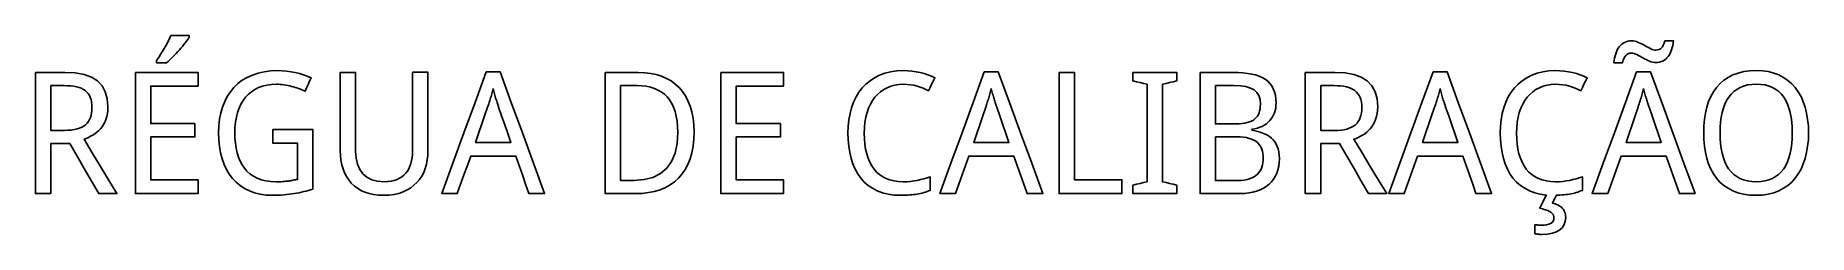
# Model space of a CAD drawing. Extents: x 0 to 177, y 0 to 20.
import ezdxf

# ---------------------------------------------------------------- set-up
doc = ezdxf.new("R2010")
doc.units = 0
doc.layers.add('Camada_1', color=7, linetype='CONTINUOUS')

msp = doc.modelspace()

# ---------------------------------------------------------------- linework, layer by layer
at = {"layer": 'Camada_1', "color": 7}
for points in [[(13.555486, 19.840139), (13.484931, 19.699028), (13.414375, 19.549097), (13.335, 19.390347), (13.246806, 19.222778), (13.158611, 19.055208), (13.070417, 18.887639), (12.973403, 18.720069), (12.876389, 18.5525), (12.779375, 18.384931), (12.682361, 18.226181), (12.585347, 18.067431), (12.488333, 17.908681), (12.391319, 17.75875), (12.303125, 17.608819), (12.206111, 17.476528), (12.117917, 17.353056), (12.117917, 17.300139), (12.117917, 17.238403), (12.117917, 17.185486), (12.117917, 17.132569), (12.364861, 17.132569), (12.620625, 17.132569), (12.867569, 17.132569), (13.114514, 17.132569), (13.264444, 17.256042), (13.414375, 17.388333), (13.573125, 17.538264), (13.740694, 17.705833), (13.908264, 17.873403), (14.075833, 18.049792), (14.234583, 18.235), (14.393333, 18.411389), (14.552083, 18.596597), (14.702014, 18.764167), (14.843125, 18.940556), (14.975417, 19.108125), (15.098889, 19.266875), (15.204722, 19.416806), (15.292917, 19.549097), (15.372292, 19.672569), (15.372292, 19.716667), (15.372292, 19.760764), (15.372292, 19.796042), (15.372292, 19.840139), (14.913681, 19.840139), (14.463889, 19.840139), (14.005278, 19.840139), (13.555486, 19.840139), (13.555486, 19.840139)], [(162.965694, 19.328611), (162.903958, 19.090486), (162.824583, 18.887639), (162.745208, 18.728889), (162.648194, 18.605417), (162.542361, 18.508403), (162.418889, 18.437847), (162.268958, 18.402569), (162.092569, 18.384931), (161.969097, 18.39375), (161.836806, 18.420208), (161.704514, 18.464306), (161.563403, 18.526042), (161.422292, 18.605417), (161.272361, 18.684792), (161.122431, 18.764167), (160.963681, 18.852361), (160.804931, 18.931736), (160.646181, 19.019931), (160.478611, 19.090486), (160.311042, 19.161042), (160.143472, 19.231597), (159.975903, 19.275694), (159.808333, 19.302153), (159.631944, 19.310972), (159.446736, 19.302153), (159.270347, 19.275694), (159.102778, 19.222778), (158.944028, 19.152222), (158.802917, 19.072847), (158.661806, 18.975833), (158.538333, 18.852361), (158.414861, 18.720069), (158.317847, 18.570139), (158.220833, 18.402569), (158.132639, 18.226181), (158.062083, 18.032153), (158.000347, 17.820486), (157.95625, 17.6), (157.912153, 17.370694), (157.885694, 17.132569), (158.106181, 17.132569), (158.317847, 17.132569), (158.529514, 17.132569), (158.75, 17.132569), (158.811736, 17.370694), (158.882292, 17.564722), (158.970486, 17.732292), (159.058681, 17.855764), (159.173333, 17.952778), (159.305625, 18.023333), (159.455556, 18.067431), (159.631944, 18.085069), (159.764236, 18.067431), (159.905347, 18.040972), (160.046458, 17.996875), (160.187569, 17.935139), (160.3375, 17.855764), (160.487431, 17.785208), (160.637361, 17.697014), (160.787292, 17.608819), (160.946042, 17.520625), (161.104792, 17.44125), (161.263542, 17.361875), (161.431111, 17.291319), (161.589861, 17.229583), (161.757431, 17.185486), (161.925, 17.159028), (162.092569, 17.150208), (162.277778, 17.159028), (162.454167, 17.185486), (162.621736, 17.238403), (162.780486, 17.300139), (162.921597, 17.388333), (163.062708, 17.494167), (163.186181, 17.608819), (163.300833, 17.741111), (163.406667, 17.891042), (163.494861, 18.058611), (163.583056, 18.235), (163.653611, 18.429028), (163.715347, 18.640694), (163.768264, 18.852361), (163.812361, 19.090486), (163.838819, 19.328611), (163.618333, 19.328611), (163.397847, 19.328611), (163.186181, 19.328611), (162.965694, 19.328611), (162.965694, 19.328611)], [(0, 16.162431), (0, 13.137361), (0, 10.121111), (0, 7.096028), (0, 4.070972), (0.388056, 4.070972), (0.767292, 4.070972), (1.155347, 4.070972), (1.534583, 4.070972), (1.534583, 5.323333), (1.534583, 6.566861), (1.534583, 7.81925), (1.534583, 9.062778), (2.010833, 9.062778), (2.487083, 9.062778), (2.963333, 9.062778), (3.430764, 9.062778), (4.162778, 7.81925), (4.885972, 6.566861), (5.609167, 5.323333), (6.332361, 4.070972), (6.790972, 4.070972), (7.240764, 4.070972), (7.690556, 4.070972), (8.149167, 4.070972), (7.320139, 5.429167), (6.499931, 6.778528), (5.679722, 8.13675), (4.859514, 9.486111), (5.08, 9.574306), (5.300486, 9.680139), (5.520972, 9.785972), (5.741458, 9.909444), (5.953125, 10.04175), (6.147153, 10.200472), (6.332361, 10.368056), (6.499931, 10.544444), (6.658681, 10.747306), (6.808611, 10.976583), (6.932083, 11.214722), (7.037917, 11.470472), (7.126111, 11.752694), (7.196667, 12.052584), (7.231944, 12.378889), (7.249583, 12.731667), (7.179028, 13.543056), (6.985, 14.239806), (6.658681, 14.830694), (6.19125, 15.306944), (5.600347, 15.686181), (4.859514, 15.950764), (3.96875, 16.109514), (2.945694, 16.162431), (2.204861, 16.162431), (1.472847, 16.162431), (0.732014, 16.162431), (0, 16.162431), (0, 16.162431)], [(9.992431, 16.162431), (9.992431, 13.137361), (9.992431, 10.121111), (9.992431, 7.096028), (9.992431, 4.070972), (11.562292, 4.070972), (13.132153, 4.070972), (14.702014, 4.070972), (16.271875, 4.070972), (16.271875, 4.406111), (16.271875, 4.750084), (16.271875, 5.085194), (16.271875, 5.429167), (15.08125, 5.429167), (13.899444, 5.429167), (12.717639, 5.429167), (11.527014, 5.429167), (11.527014, 6.505139), (11.527014, 7.581111), (11.527014, 8.657083), (11.527014, 9.72425), (12.638264, 9.72425), (13.740694, 9.72425), (14.851944, 9.72425), (15.954375, 9.72425), (15.954375, 10.059361), (15.954375, 10.394528), (15.954375, 10.729639), (15.954375, 11.064806), (14.851944, 11.064806), (13.740694, 11.064806), (12.638264, 11.064806), (11.527014, 11.064806), (11.527014, 11.999639), (11.527014, 12.934528), (11.527014, 13.869361), (11.527014, 14.804236), (12.717639, 14.804236), (13.899444, 14.804236), (15.08125, 14.804236), (16.271875, 14.804236), (16.271875, 15.148194), (16.271875, 15.483333), (16.271875, 15.827292), (16.271875, 16.162431), (14.702014, 16.162431), (13.132153, 16.162431), (11.562292, 16.162431), (9.992431, 16.162431), (9.992431, 16.162431)], [(24.227014, 16.338819), (23.539097, 16.312361), (22.886458, 16.224167), (22.277917, 16.091875), (21.704653, 15.897847), (21.175486, 15.659722), (20.690417, 15.3775), (20.249444, 15.042361), (19.852569, 14.654306), (19.499792, 14.230972), (19.191111, 13.772361), (18.926528, 13.260833), (18.697222, 12.705194), (18.529653, 12.114306), (18.406181, 11.488139), (18.335625, 10.826667), (18.309167, 10.129916), (18.335625, 9.433194), (18.397361, 8.762917), (18.512014, 8.13675), (18.670764, 7.537028), (18.864792, 6.981389), (19.102917, 6.469861), (19.385139, 6.002416), (19.711458, 5.579083), (20.073056, 5.199861), (20.47875, 4.864722), (20.919722, 4.573695), (21.395972, 4.335556), (21.916319, 4.150361), (22.471944, 4.00925), (23.062847, 3.929861), (23.697847, 3.903417), (24.006528, 3.912222), (24.297569, 3.912222), (24.579792, 3.929861), (24.853194, 3.9475), (25.117778, 3.973972), (25.382361, 4.000417), (25.629306, 4.035694), (25.885069, 4.070972), (26.123194, 4.115084), (26.361319, 4.159167), (26.599444, 4.20325), (26.82875, 4.265), (27.066875, 4.317917), (27.296181, 4.388472), (27.525486, 4.450194), (27.745972, 4.529583), (27.745972, 6.01125), (27.745972, 7.492917), (27.745972, 8.974583), (27.745972, 10.45625), (26.749375, 10.45625), (25.752778, 10.45625), (24.747361, 10.45625), (23.750764, 10.45625), (23.750764, 10.112306), (23.750764, 9.777139), (23.750764, 9.433194), (23.750764, 9.098056), (24.368125, 9.098056), (24.985486, 9.098056), (25.602847, 9.098056), (26.220208, 9.098056), (26.220208, 8.198472), (26.220208, 7.298889), (26.220208, 6.390472), (26.220208, 5.490917), (26.114375, 5.47325), (25.999722, 5.446806), (25.885069, 5.429167), (25.770417, 5.402694), (25.655764, 5.385084), (25.541111, 5.358611), (25.417639, 5.340972), (25.294167, 5.323333), (25.161875, 5.314528), (25.020764, 5.296861), (24.879653, 5.27925), (24.729722, 5.270417), (24.579792, 5.261583), (24.421042, 5.252778), (24.244653, 5.252778), (24.068264, 5.252778), (23.539097, 5.27925), (23.045208, 5.340972), (22.586597, 5.455639), (22.172083, 5.605556), (21.801667, 5.808417), (21.457708, 6.037694), (21.157847, 6.302306), (20.893264, 6.610972), (20.663958, 6.946111), (20.461111, 7.316528), (20.293542, 7.713417), (20.16125, 8.145556), (20.064236, 8.604167), (19.993681, 9.08925), (19.958403, 9.591944), (19.940764, 10.121111), (19.958403, 10.667917), (20.011319, 11.18825), (20.099514, 11.690972), (20.214167, 12.149583), (20.364097, 12.58175), (20.549306, 12.987416), (20.760972, 13.349028), (21.007917, 13.684167), (21.290139, 13.975194), (21.598819, 14.239806), (21.942778, 14.460278), (22.313194, 14.645472), (22.718889, 14.786597), (23.151042, 14.892431), (23.609653, 14.962986), (24.103542, 14.980625), (24.28875, 14.980625), (24.482778, 14.962986), (24.676806, 14.945347), (24.862014, 14.918889), (25.056042, 14.892431), (25.250069, 14.857153), (25.435278, 14.813056), (25.620486, 14.768972), (25.796875, 14.716028), (25.973264, 14.663139), (26.149653, 14.610194), (26.317222, 14.548472), (26.493611, 14.48675), (26.652361, 14.425), (26.811111, 14.354444), (26.961042, 14.283889), (27.110972, 14.619028), (27.260903, 14.954167), (27.410833, 15.289306), (27.560764, 15.624444), (27.190347, 15.792014), (26.802292, 15.933125), (26.405417, 16.056597), (25.990903, 16.153611), (25.55875, 16.232986), (25.126597, 16.294722), (24.676806, 16.321181), (24.227014, 16.338819), (24.227014, 16.338819)], [(37.720764, 16.180069), (37.720764, 14.213333), (37.720764, 12.237778), (37.720764, 10.271028), (37.720764, 8.304306), (37.703125, 7.977972), (37.667847, 7.660472), (37.614931, 7.360639), (37.544375, 7.069583), (37.447361, 6.796195), (37.332708, 6.54925), (37.200417, 6.319916), (37.041667, 6.10825), (36.856458, 5.91425), (36.653611, 5.746667), (36.424306, 5.59675), (36.168542, 5.47325), (35.895139, 5.37625), (35.586458, 5.305694), (35.260139, 5.270417), (34.907361, 5.252778), (34.228264, 5.305694), (33.637361, 5.446806), (33.143472, 5.702584), (32.737778, 6.046528), (32.429097, 6.4875), (32.199792, 7.007861), (32.0675, 7.607584), (32.023403, 8.286667), (32.023403, 10.253417), (32.023403, 12.228972), (32.023403, 14.195694), (32.023403, 16.162431), (31.635347, 16.162431), (31.256111, 16.162431), (30.868056, 16.162431), (30.48, 16.162431), (30.48, 14.213333), (30.48, 12.26425), (30.48, 10.315139), (30.48, 8.374861), (30.497639, 7.880972), (30.550556, 7.404722), (30.63875, 6.954916), (30.762222, 6.531583), (30.920972, 6.143528), (31.106181, 5.773139), (31.335486, 5.437972), (31.59125, 5.129306), (31.882292, 4.847083), (32.208611, 4.608972), (32.561389, 4.397306), (32.949444, 4.220917), (33.372778, 4.079806), (33.822569, 3.982778), (34.307639, 3.921028), (34.819167, 3.903417), (35.365972, 3.921028), (35.868681, 3.991583), (36.344931, 4.097416), (36.777083, 4.247361), (37.173958, 4.432584), (37.535556, 4.64425), (37.861875, 4.9), (38.152917, 5.173417), (38.4175, 5.490917), (38.637986, 5.826028), (38.832014, 6.187639), (38.981944, 6.584528), (39.105417, 6.999028), (39.184792, 7.431195), (39.237708, 7.872139), (39.255347, 8.339583), (39.255347, 10.2975), (39.255347, 12.255417), (39.255347, 14.222139), (39.255347, 16.180069), (38.867292, 16.180069), (38.488056, 16.180069), (38.1, 16.180069), (37.720764, 16.180069), (37.720764, 16.180069)], [(45.076181, 16.215347), (43.964931, 13.172639), (42.853681, 10.13875), (41.742431, 7.104861), (40.64, 4.070972), (41.028056, 4.070972), (41.416111, 4.070972), (41.804167, 4.070972), (42.192222, 4.070972), (42.527361, 5.005833), (42.8625, 5.940694), (43.197639, 6.875556), (43.532778, 7.81925), (44.661667, 7.81925), (45.781736, 7.81925), (46.910625, 7.81925), (48.039514, 7.81925), (48.365833, 6.875556), (48.700972, 5.940694), (49.027292, 5.005833), (49.362431, 4.070972), (49.759306, 4.070972), (50.147361, 4.070972), (50.544236, 4.070972), (50.932292, 4.070972), (49.821042, 7.104861), (48.709792, 10.13875), (47.598542, 13.172639), (46.487292, 16.215347), (46.134514, 16.215347), (45.781736, 16.215347), (45.428958, 16.215347), (45.076181, 16.215347), (45.076181, 16.215347)], [(56.973611, 16.162431), (56.973611, 13.137361), (56.973611, 10.112306), (56.973611, 7.096028), (56.973611, 4.070972), (57.732083, 4.070972), (58.481736, 4.070972), (59.240208, 4.070972), (59.998681, 4.070972), (60.677778, 4.097416), (61.312778, 4.167972), (61.9125, 4.291472), (62.476944, 4.459028), (63.006111, 4.679528), (63.491181, 4.944083), (63.932153, 5.252778), (64.329028, 5.614361), (64.690625, 6.028889), (64.999306, 6.4875), (65.263889, 6.990194), (65.484375, 7.545833), (65.660764, 8.145556), (65.784236, 8.798194), (65.854792, 9.486111), (65.88125, 10.23575), (65.854792, 10.941305), (65.784236, 11.602778), (65.660764, 12.220139), (65.484375, 12.793417), (65.263889, 13.331389), (65.008125, 13.816472), (64.717083, 14.257416), (64.373125, 14.645472), (63.993889, 14.998264), (63.579375, 15.306944), (63.120764, 15.571528), (62.626875, 15.783194), (62.097708, 15.950764), (61.542083, 16.065417), (60.96, 16.135972), (60.333819, 16.162431), (59.495972, 16.162431), (58.658125, 16.162431), (57.811458, 16.162431), (56.973611, 16.162431), (56.973611, 16.162431)], [(68.553542, 16.162431), (68.553542, 13.137361), (68.553542, 10.112306), (68.553542, 7.096028), (68.553542, 4.070972), (70.123403, 4.070972), (71.693264, 4.070972), (73.263125, 4.070972), (74.832986, 4.070972), (74.832986, 4.406111), (74.832986, 4.750084), (74.832986, 5.085194), (74.832986, 5.429167), (73.642361, 5.429167), (72.460556, 5.429167), (71.27875, 5.429167), (70.088125, 5.429167), (70.088125, 6.505139), (70.088125, 7.572306), (70.088125, 8.64825), (70.088125, 9.72425), (71.199375, 9.72425), (72.301806, 9.72425), (73.404236, 9.72425), (74.515486, 9.72425), (74.515486, 10.059361), (74.515486, 10.394528), (74.515486, 10.729639), (74.515486, 11.064806), (73.404236, 11.064806), (72.301806, 11.064806), (71.199375, 11.064806), (70.088125, 11.064806), (70.088125, 11.999639), (70.088125, 12.934528), (70.088125, 13.869361), (70.088125, 14.804236), (71.27875, 14.804236), (72.460556, 14.804236), (73.642361, 14.804236), (74.832986, 14.804236), (74.832986, 15.148194), (74.832986, 15.483333), (74.832986, 15.818472), (74.832986, 16.162431), (73.263125, 16.162431), (71.693264, 16.162431), (70.123403, 16.162431), (68.553542, 16.162431), (68.553542, 16.162431)], [(86.800972, 16.338819), (86.148333, 16.303542), (85.530972, 16.224167), (84.957708, 16.083056), (84.419722, 15.880208), (83.925833, 15.633264), (83.476042, 15.333403), (83.061528, 14.989444), (82.691111, 14.610194), (82.355972, 14.178056), (82.07375, 13.710639), (81.826806, 13.199083), (81.623958, 12.643472), (81.474028, 12.061389), (81.359375, 11.444028), (81.297639, 10.800194), (81.271181, 10.129916), (81.288819, 9.450833), (81.350556, 8.798194), (81.447569, 8.172028), (81.588681, 7.581111), (81.765069, 7.034306), (81.985556, 6.513972), (82.241319, 6.046528), (82.55, 5.614361), (82.893958, 5.226305), (83.282014, 4.891195), (83.714167, 4.600139), (84.190417, 4.353194), (84.710764, 4.159167), (85.275208, 4.018056), (85.88375, 3.929861), (86.545208, 3.903417), (86.783333, 3.903417), (87.003819, 3.912222), (87.224306, 3.921028), (87.427153, 3.938695), (87.621181, 3.956305), (87.815208, 3.973972), (88.000417, 3.991583), (88.176806, 4.018056), (88.353194, 4.053333), (88.529583, 4.088611), (88.697153, 4.123889), (88.855903, 4.167972), (89.014653, 4.220917), (89.182222, 4.273805), (89.340972, 4.335556), (89.499722, 4.388472), (89.499722, 4.723611), (89.499722, 5.05875), (89.499722, 5.393889), (89.499722, 5.729028), (89.182222, 5.640833), (88.855903, 5.552639), (88.529583, 5.47325), (88.194444, 5.393889), (87.859306, 5.332139), (87.515347, 5.288056), (87.162569, 5.261583), (86.800972, 5.252778), (86.324722, 5.270417), (85.88375, 5.332139), (85.469236, 5.437972), (85.09, 5.579083), (84.746042, 5.755472), (84.428542, 5.975972), (84.1375, 6.222917), (83.881736, 6.513972), (83.652431, 6.849083), (83.449583, 7.210694), (83.282014, 7.607584), (83.140903, 8.039722), (83.035069, 8.507139), (82.964514, 9.009861), (82.920417, 9.547861), (82.902778, 10.112306), (82.920417, 10.667917), (82.973333, 11.18825), (83.052708, 11.682139), (83.176181, 12.149583), (83.326111, 12.58175), (83.511319, 12.987416), (83.722986, 13.349028), (83.961111, 13.684167), (84.225694, 13.975194), (84.525556, 14.230972), (84.843056, 14.460278), (85.195833, 14.636667), (85.56625, 14.786597), (85.954306, 14.892431), (86.368819, 14.954167), (86.800972, 14.980625), (87.180208, 14.962986), (87.532986, 14.927708), (87.868125, 14.874792), (88.185625, 14.786597), (88.485486, 14.689583), (88.776528, 14.58375), (89.049931, 14.460278), (89.323333, 14.336806), (89.482083, 14.654306), (89.640833, 14.980625), (89.808403, 15.298125), (89.967153, 15.624444), (89.632014, 15.783194), (89.270417, 15.933125), (88.9, 16.047778), (88.503125, 16.153611), (88.088611, 16.232986), (87.674097, 16.285903), (87.241944, 16.321181), (86.800972, 16.338819), (86.800972, 16.338819)], [(94.906042, 16.215347), (93.794792, 13.172639), (92.683542, 10.13875), (91.572292, 7.104861), (90.461042, 4.070972), (90.849097, 4.070972), (91.237153, 4.070972), (91.625208, 4.070972), (92.013264, 4.070972), (92.348403, 5.005833), (92.683542, 5.940694), (93.018681, 6.875556), (93.353819, 7.81925), (94.482708, 7.81925), (95.611597, 7.81925), (96.740486, 7.81925), (97.860556, 7.81925), (98.195694, 6.875556), (98.522014, 5.940694), (98.857153, 5.005833), (99.183472, 4.070972), (99.580347, 4.070972), (99.977222, 4.070972), (100.365278, 4.070972), (100.762153, 4.070972), (99.650903, 7.104861), (98.530833, 10.13875), (97.419583, 13.172639), (96.308333, 16.215347), (95.955556, 16.215347), (95.602778, 16.215347), (95.258819, 16.215347), (94.906042, 16.215347), (94.906042, 16.215347)], [(102.39375, 16.162431), (102.39375, 13.137361), (102.39375, 10.112306), (102.39375, 7.096028), (102.39375, 4.070972), (103.963611, 4.070972), (105.533472, 4.070972), (107.103333, 4.070972), (108.673194, 4.070972), (108.673194, 4.414916), (108.673194, 4.758889), (108.673194, 5.102861), (108.673194, 5.446806), (107.491389, 5.446806), (106.300764, 5.446806), (105.118958, 5.446806), (103.937153, 5.446806), (103.937153, 8.119083), (103.937153, 10.800194), (103.937153, 13.481305), (103.937153, 16.162431), (103.549097, 16.162431), (103.169861, 16.162431), (102.781806, 16.162431), (102.39375, 16.162431), (102.39375, 16.162431)], [(109.766806, 16.162431), (109.766806, 15.950764), (109.766806, 15.739097), (109.766806, 15.527431), (109.766806, 15.315764), (110.119583, 15.236389), (110.481181, 15.148194), (110.833958, 15.06), (111.186736, 14.980625), (111.186736, 12.546472), (111.186736, 10.112306), (111.186736, 7.686944), (111.186736, 5.252778), (110.833958, 5.164583), (110.481181, 5.085194), (110.119583, 4.997028), (109.766806, 4.908805), (109.766806, 4.705972), (109.766806, 4.494306), (109.766806, 4.282639), (109.766806, 4.070972), (110.860417, 4.070972), (111.954028, 4.070972), (113.056458, 4.070972), (114.150069, 4.070972), (114.150069, 4.282639), (114.150069, 4.494306), (114.150069, 4.705972), (114.150069, 4.908805), (113.797292, 4.997028), (113.435694, 5.085194), (113.082917, 5.164583), (112.730139, 5.252778), (112.730139, 7.686944), (112.730139, 10.112306), (112.730139, 12.546472), (112.730139, 14.980625), (113.082917, 15.06), (113.435694, 15.148194), (113.797292, 15.236389), (114.150069, 15.315764), (114.150069, 15.527431), (114.150069, 15.739097), (114.150069, 15.950764), (114.150069, 16.162431), (113.056458, 16.162431), (111.954028, 16.162431), (110.860417, 16.162431), (109.766806, 16.162431), (109.766806, 16.162431)], [(116.487222, 16.162431), (116.487222, 13.137361), (116.487222, 10.112306), (116.487222, 7.096028), (116.487222, 4.070972), (117.492639, 4.070972), (118.498056, 4.070972), (119.503472, 4.070972), (120.500069, 4.070972), (120.949861, 4.088611), (121.373194, 4.132694), (121.770069, 4.20325), (122.149306, 4.309083), (122.502083, 4.441389), (122.819583, 4.600139), (123.110625, 4.785361), (123.384028, 4.997028), (123.622153, 5.235139), (123.833819, 5.499722), (124.010208, 5.781944), (124.160139, 6.099444), (124.274792, 6.434583), (124.362986, 6.796195), (124.415903, 7.175417), (124.433542, 7.572306), (124.415903, 7.91625), (124.380625, 8.23375), (124.310069, 8.524806), (124.213056, 8.780556), (124.098403, 9.018695), (123.966111, 9.239167), (123.807361, 9.433194), (123.630972, 9.60075), (123.436944, 9.759528), (123.225278, 9.900639), (122.995972, 10.015278), (122.749028, 10.112306), (122.502083, 10.200472), (122.2375, 10.279861), (121.964097, 10.350417), (121.681875, 10.403333), (121.681875, 10.429806), (121.681875, 10.447416), (121.681875, 10.465084), (121.681875, 10.491528), (121.964097, 10.535639), (122.228681, 10.597361), (122.475625, 10.685556), (122.704931, 10.782584), (122.916597, 10.906028), (123.119444, 11.047139), (123.304653, 11.197083), (123.463403, 11.355833), (123.604514, 11.532222), (123.736806, 11.717416), (123.842639, 11.929083), (123.930833, 12.14075), (124.001389, 12.370084), (124.054306, 12.608194), (124.080764, 12.846305), (124.089583, 13.102083), (124.071944, 13.507778), (124.027847, 13.887028), (123.939653, 14.222139), (123.816181, 14.530833), (123.66625, 14.813056), (123.481042, 15.06), (123.260556, 15.280486), (123.004792, 15.474514), (122.71375, 15.642083), (122.39625, 15.783194), (122.043472, 15.906667), (121.655417, 15.994861), (121.232083, 16.065417), (120.782292, 16.118333), (120.306042, 16.153611), (119.794514, 16.162431), (118.965486, 16.162431), (118.145278, 16.162431), (117.31625, 16.162431), (116.487222, 16.162431), (116.487222, 16.162431)], [(127.008819, 16.162431), (127.008819, 13.137361), (127.008819, 10.112306), (127.008819, 7.096028), (127.008819, 4.070972), (127.396875, 4.070972), (127.784931, 4.070972), (128.164167, 4.070972), (128.552222, 4.070972), (128.552222, 5.314528), (128.552222, 6.566861), (128.552222, 7.81925), (128.552222, 9.062778), (129.019653, 9.062778), (129.495903, 9.062778), (129.972153, 9.062778), (130.448403, 9.062778), (131.171597, 7.81925), (131.894792, 6.566861), (132.617986, 5.314528), (133.35, 4.070972), (133.799792, 4.070972), (134.249583, 4.070972), (134.708194, 4.070972), (135.157986, 4.070972), (134.337778, 5.420361), (133.517569, 6.778528), (132.688542, 8.127917), (131.868333, 9.486111), (132.088819, 9.574306), (132.318125, 9.671305), (132.538611, 9.785972), (132.750278, 9.909444), (132.961944, 10.04175), (133.155972, 10.191667), (133.341181, 10.35925), (133.517569, 10.544444), (133.676319, 10.747306), (133.817431, 10.967778), (133.940903, 11.214722), (134.046736, 11.470472), (134.14375, 11.752694), (134.205486, 12.052584), (134.240764, 12.378889), (134.258403, 12.731667), (134.187847, 13.53425), (133.993819, 14.239806), (133.6675, 14.830694), (133.208889, 15.306944), (132.609167, 15.686181), (131.868333, 15.950764), (130.986389, 16.109514), (129.954514, 16.162431), (129.2225, 16.162431), (128.481667, 16.162431), (127.749653, 16.162431), (127.008819, 16.162431), (127.008819, 16.162431)], [(139.797014, 16.215347), (138.685764, 13.172639), (137.574514, 10.13875), (136.472083, 7.104861), (135.360833, 4.070972), (135.748889, 4.070972), (136.136944, 4.070972), (136.525, 4.070972), (136.913056, 4.070972), (137.248194, 5.005833), (137.583333, 5.940694), (137.918472, 6.875556), (138.253611, 7.81925), (139.3825, 7.81925), (140.502569, 7.81925), (141.631458, 7.81925), (142.760347, 7.81925), (143.095486, 6.875556), (143.421806, 5.940694), (143.756944, 5.005833), (144.083264, 4.070972), (144.480139, 4.070972), (144.868194, 4.070972), (145.265069, 4.070972), (145.653125, 4.070972), (144.541875, 7.104861), (143.430625, 10.13875), (142.319375, 13.172639), (141.208125, 16.215347), (140.855347, 16.215347), (140.502569, 16.215347), (140.149792, 16.215347), (139.797014, 16.215347), (139.797014, 16.215347)], [(152.038403, 16.338819), (151.385764, 16.303542), (150.777222, 16.224167), (150.203958, 16.083056), (149.665972, 15.880208), (149.172083, 15.633264), (148.713472, 15.333403), (148.298958, 14.989444), (147.928542, 14.610194), (147.602222, 14.178056), (147.32, 13.710639), (147.073056, 13.199083), (146.870208, 12.643472), (146.711458, 12.061389), (146.605625, 11.444028), (146.535069, 10.800194), (146.517431, 10.129916), (146.535069, 9.450833), (146.596806, 8.798194), (146.693819, 8.172028), (146.826111, 7.581111), (147.011319, 7.034306), (147.222986, 6.513972), (147.487569, 6.046528), (147.787431, 5.614361), (148.140208, 5.226305), (148.528264, 4.891195), (148.960417, 4.600139), (149.436667, 4.353194), (149.957014, 4.159167), (150.521458, 4.018056), (151.13, 3.929861), (151.015347, 3.709361), (150.830139, 3.338972), (150.644931, 2.977361), (150.459722, 2.61575), (150.609653, 2.580472), (150.750764, 2.545194), (150.891875, 2.501111), (151.024167, 2.465833), (151.147639, 2.42175), (151.271111, 2.377639), (151.376944, 2.324722), (151.482778, 2.280639), (151.570972, 2.218889), (151.650347, 2.157139), (151.720903, 2.095417), (151.773819, 2.024861), (151.826736, 1.954306), (151.853194, 1.866111), (151.879653, 1.777917), (151.879653, 1.680917), (151.862014, 1.495694), (151.800278, 1.336944), (151.694444, 1.204639), (151.553333, 1.098805), (151.368125, 1.019444), (151.156458, 0.966528), (150.909514, 0.93125), (150.636111, 0.922416), (150.565556, 0.922416), (150.486181, 0.922416), (150.397986, 0.93125), (150.292153, 0.93125), (150.203958, 0.940084), (150.115764, 0.948889), (150.036389, 0.957694), (149.974653, 0.966528), (149.974653, 0.746028), (149.974653, 0.51675), (149.974653, 0.29625), (149.974653, 0.07575), (150.036389, 0.058139), (150.115764, 0.049306), (150.195139, 0.040472), (150.283333, 0.022861), (150.371528, 0.014028), (150.468542, 0.005194), (150.556736, 0.005194), (150.65375, -0.003611), (151.227014, 0.022861), (151.729722, 0.111028), (152.144236, 0.252139), (152.470556, 0.446195), (152.726319, 0.693139), (152.911528, 0.984167), (153.017361, 1.310472), (153.061458, 1.689722), (153.061458, 1.698528), (153.052639, 1.857306), (153.035, 1.998417), (152.999722, 2.130694), (152.946806, 2.262972), (152.893889, 2.377639), (152.832153, 2.483472), (152.752778, 2.580472), (152.673403, 2.6775), (152.576389, 2.748056), (152.479375, 2.827416), (152.373542, 2.889167), (152.258889, 2.942083), (152.135417, 2.995), (152.003125, 3.039083), (151.870833, 3.083194), (151.738542, 3.118472), (151.853194, 3.356583), (151.967847, 3.594722), (152.091319, 3.832861), (152.126597, 3.903417), (152.250069, 3.912222), (152.461736, 3.921028), (152.673403, 3.938695), (152.867431, 3.956305), (153.061458, 3.973972), (153.246667, 3.991583), (153.423056, 4.018056), (153.599444, 4.053333), (153.767014, 4.088611), (153.934583, 4.123889), (154.102153, 4.167972), (154.260903, 4.220917), (154.419653, 4.273805), (154.587222, 4.335556), (154.745972, 4.388472), (154.745972, 4.723611), (154.745972, 5.05875), (154.745972, 5.393889), (154.745972, 5.729028), (154.419653, 5.640833), (154.093333, 5.552639), (153.767014, 5.47325), (153.440694, 5.393889), (153.105556, 5.332139), (152.761597, 5.288056), (152.4, 5.261583), (152.038403, 5.252778), (151.570972, 5.270417), (151.13, 5.332139), (150.715486, 5.437972), (150.33625, 5.579083), (149.992292, 5.755472), (149.665972, 5.975972), (149.38375, 6.222917), (149.119167, 6.522778), (148.889861, 6.849083), (148.695833, 7.210694), (148.528264, 7.607584), (148.387153, 8.039722), (148.281319, 8.507139), (148.201944, 9.018695), (148.157847, 9.547861), (148.149028, 10.112306), (148.157847, 10.667917), (148.210764, 11.18825), (148.298958, 11.682139), (148.413611, 12.149583), (148.572361, 12.58175), (148.757569, 12.987416), (148.969236, 13.349028), (149.207361, 13.684167), (149.471944, 13.975194), (149.771806, 14.239806), (150.089306, 14.460278), (150.433264, 14.636667), (150.803681, 14.786597), (151.200556, 14.892431), (151.60625, 14.962986), (152.038403, 14.980625), (152.417639, 14.962986), (152.779236, 14.927708), (153.114375, 14.874792), (153.431875, 14.786597), (153.731736, 14.689583), (154.022778, 14.58375), (154.296181, 14.460278), (154.560764, 14.336806), (154.728333, 14.654306), (154.887083, 14.980625), (155.045833, 15.298125), (155.204583, 15.624444), (154.869444, 15.783194), (154.516667, 15.933125), (154.137431, 16.047778), (153.740556, 16.153611), (153.334861, 16.232986), (152.911528, 16.285903), (152.479375, 16.321181), (152.038403, 16.338819), (152.038403, 16.338819)], [(160.143472, 16.215347), (159.032222, 13.172639), (157.929792, 10.13875), (156.818542, 7.104861), (155.707292, 4.070972), (156.095347, 4.070972), (156.483403, 4.070972), (156.871458, 4.070972), (157.259514, 4.070972), (157.594653, 5.005833), (157.929792, 5.940694), (158.264931, 6.875556), (158.600069, 7.81925), (159.728958, 7.81925), (160.857847, 7.81925), (161.977917, 7.81925), (163.106806, 7.81925), (163.441944, 6.875556), (163.768264, 5.940694), (164.103403, 5.005833), (164.429722, 4.070972), (164.826597, 4.070972), (165.214653, 4.070972), (165.611528, 4.070972), (165.999583, 4.070972), (164.888333, 7.104861), (163.777083, 10.13875), (162.665833, 13.172639), (161.554583, 16.215347), (161.201806, 16.215347), (160.849028, 16.215347), (160.49625, 16.215347), (160.143472, 16.215347), (160.143472, 16.215347)], [(172.129097, 16.356458), (171.476458, 16.321181), (170.867917, 16.241806), (170.312292, 16.100694), (169.791944, 15.906667), (169.315694, 15.659722), (168.883542, 15.3775), (168.495486, 15.042361), (168.142708, 14.654306), (167.842847, 14.230972), (167.578264, 13.763528), (167.357778, 13.252028), (167.172569, 12.696389), (167.040278, 12.105472), (166.943264, 11.488139), (166.881528, 10.835472), (166.863889, 10.147584), (166.881528, 9.459639), (166.943264, 8.807028), (167.040278, 8.180833), (167.172569, 7.581111), (167.357778, 7.034306), (167.569444, 6.513972), (167.834028, 6.046528), (168.133889, 5.614361), (168.486667, 5.226305), (168.874722, 4.891195), (169.298056, 4.600139), (169.774306, 4.353194), (170.294653, 4.159167), (170.859097, 4.018056), (171.458819, 3.929861), (172.111458, 3.903417), (172.737639, 3.929861), (173.319722, 4.018056), (173.866528, 4.159167), (174.369236, 4.353194), (174.845486, 4.600139), (175.277639, 4.891195), (175.665694, 5.226305), (176.018472, 5.614361), (176.327153, 6.046528), (176.600556, 6.513972), (176.821042, 7.034306), (177.015069, 7.581111), (177.156181, 8.172028), (177.262014, 8.798194), (177.332569, 9.450833), (177.350208, 10.129916), (177.332569, 10.826667), (177.262014, 11.479306), (177.156181, 12.096667), (177.015069, 12.687584), (176.821042, 13.243194), (176.600556, 13.754722), (176.327153, 14.222139), (176.018472, 14.645472), (175.665694, 15.033542), (175.277639, 15.368681), (174.845486, 15.659722), (174.378056, 15.906667), (173.875347, 16.100694), (173.337361, 16.241806), (172.755278, 16.321181), (172.129097, 16.356458), (172.129097, 16.356458)], [(1.534583, 14.848333), (1.869722, 14.848333), (2.196042, 14.848333), (2.531181, 14.848333), (2.866319, 14.848333), (3.210278, 14.839514), (3.527778, 14.813056), (3.827639, 14.777778), (4.101042, 14.724861), (4.356806, 14.654306), (4.586111, 14.574916), (4.788958, 14.469083), (4.974167, 14.345639), (5.132917, 14.204528), (5.274028, 14.04575), (5.388681, 13.860556), (5.485694, 13.666528), (5.55625, 13.446028), (5.617986, 13.207917), (5.644444, 12.943333), (5.653264, 12.652306), (5.644444, 12.378889), (5.617986, 12.123139), (5.565069, 11.876195), (5.503333, 11.655694), (5.415139, 11.452861), (5.300486, 11.267639), (5.168194, 11.100084), (5.009444, 10.941305), (4.833056, 10.809028), (4.630208, 10.694361), (4.409722, 10.597361), (4.162778, 10.517972), (3.889375, 10.45625), (3.580694, 10.412139), (3.254375, 10.385694), (2.892778, 10.376861), (2.557639, 10.376861), (2.213681, 10.376861), (1.878542, 10.376861), (1.534583, 10.376861), (1.534583, 11.488139), (1.534583, 12.608194), (1.534583, 13.72825), (1.534583, 14.848333), (1.534583, 14.848333)], [(45.772917, 14.557306), (45.808194, 14.425), (45.843472, 14.292694), (45.87875, 14.160417), (45.914028, 14.028139), (45.949306, 13.895833), (45.984583, 13.763528), (46.028681, 13.640084), (46.063958, 13.516583), (46.099236, 13.393139), (46.134514, 13.278472), (46.169792, 13.163805), (46.205069, 13.049167), (46.240347, 12.952139), (46.266806, 12.855139), (46.302083, 12.766944), (46.328542, 12.687584), (46.628403, 11.814444), (46.937083, 10.9325), (47.245764, 10.059361), (47.554444, 9.177416), (46.6725, 9.177416), (45.790556, 9.177416), (44.908611, 9.177416), (44.026667, 9.177416), (44.326528, 10.059361), (44.626389, 10.9325), (44.92625, 11.814444), (45.226111, 12.687584), (45.252569, 12.758139), (45.279028, 12.846305), (45.314306, 12.934528), (45.340764, 13.031528), (45.376042, 13.146195), (45.420139, 13.260833), (45.455417, 13.375472), (45.490694, 13.498972), (45.525972, 13.63125), (45.570069, 13.754722), (45.605347, 13.895833), (45.640625, 14.028139), (45.675903, 14.160417), (45.711181, 14.292694), (45.746458, 14.425), (45.772917, 14.557306), (45.772917, 14.557306)], [(58.508194, 14.848333), (58.922708, 14.848333), (59.337222, 14.848333), (59.760556, 14.848333), (60.175069, 14.848333), (60.6425, 14.830694), (61.092292, 14.777778), (61.506806, 14.689583), (61.903681, 14.566111), (62.265278, 14.407361), (62.600417, 14.222139), (62.909097, 13.992861), (63.1825, 13.719444), (63.429444, 13.419583), (63.641111, 13.075639), (63.826319, 12.687584), (63.97625, 12.26425), (64.099722, 11.805639), (64.179097, 11.302917), (64.232014, 10.764916), (64.249653, 10.182861), (64.179097, 9.071583), (63.97625, 8.101472), (63.623472, 7.28125), (63.138403, 6.602139), (62.521042, 6.072972), (61.762569, 5.69375), (60.871806, 5.464444), (59.84875, 5.393889), (59.513611, 5.393889), (59.178472, 5.393889), (58.843333, 5.393889), (58.508194, 5.393889), (58.508194, 7.7575), (58.508194, 10.121111), (58.508194, 12.484722), (58.508194, 14.848333), (58.508194, 14.848333)], [(95.593958, 14.557306), (95.629236, 14.425), (95.664514, 14.292694), (95.699792, 14.160417), (95.735069, 14.028139), (95.779167, 13.895833), (95.814444, 13.763528), (95.849722, 13.640084), (95.885, 13.516583), (95.920278, 13.393139), (95.955556, 13.278472), (95.990833, 13.163805), (96.026111, 13.049167), (96.061389, 12.952139), (96.096667, 12.855139), (96.123125, 12.766944), (96.149583, 12.687584), (96.458264, 11.814444), (96.766944, 10.9325), (97.066806, 10.059361), (97.375486, 9.177416), (96.493542, 9.177416), (95.611597, 9.177416), (94.729653, 9.177416), (93.856528, 9.177416), (94.156389, 10.059361), (94.45625, 10.9325), (94.756111, 11.814444), (95.055972, 12.687584), (95.082431, 12.766944), (95.108889, 12.846305), (95.135347, 12.934528), (95.170625, 13.031528), (95.205903, 13.146195), (95.241181, 13.260833), (95.276458, 13.375472), (95.320556, 13.498972), (95.355833, 13.63125), (95.391111, 13.763528), (95.426389, 13.895833), (95.461667, 14.028139), (95.505764, 14.160417), (95.532222, 14.292694), (95.5675, 14.425), (95.593958, 14.557306), (95.593958, 14.557306)], [(118.030625, 14.848333), (118.489236, 14.848333), (118.947847, 14.848333), (119.415278, 14.848333), (119.873889, 14.848333), (120.517708, 14.821875), (121.064514, 14.7425), (121.523125, 14.601389), (121.884722, 14.416195), (122.158125, 14.16925), (122.360972, 13.842917), (122.484444, 13.454861), (122.519722, 12.99625), (122.510903, 12.758139), (122.484444, 12.537639), (122.449167, 12.325972), (122.387431, 12.131944), (122.316875, 11.955556), (122.219861, 11.796806), (122.105208, 11.655694), (121.972917, 11.523417), (121.822986, 11.40875), (121.637778, 11.31175), (121.434931, 11.223528), (121.214444, 11.161806), (120.9675, 11.100084), (120.685278, 11.064806), (120.385417, 11.038333), (120.050278, 11.029528), (119.53875, 11.029528), (119.036042, 11.029528), (118.533333, 11.029528), (118.030625, 11.029528), (118.030625, 11.990833), (118.030625, 12.943333), (118.030625, 13.895833), (118.030625, 14.848333), (118.030625, 14.848333)], [(128.552222, 14.848333), (128.878542, 14.848333), (129.213681, 14.848333), (129.54, 14.848333), (129.875139, 14.848333), (130.219097, 14.839514), (130.545417, 14.813056), (130.845278, 14.777778), (131.118681, 14.724861), (131.365625, 14.654306), (131.594931, 14.566111), (131.797778, 14.469083), (131.982986, 14.345639), (132.141736, 14.195694), (132.282847, 14.036944), (132.3975, 13.860556), (132.494514, 13.666528), (132.573889, 13.446028), (132.626806, 13.207917), (132.662083, 12.943333), (132.670903, 12.652306), (132.662083, 12.378889), (132.626806, 12.123139), (132.582708, 11.876195), (132.512153, 11.655694), (132.423958, 11.452861), (132.318125, 11.267639), (132.185833, 11.09125), (132.027083, 10.941305), (131.850694, 10.809028), (131.647847, 10.694361), (131.418542, 10.597361), (131.171597, 10.509167), (130.898194, 10.447416), (130.598333, 10.403333), (130.263194, 10.376861), (129.910417, 10.368056), (129.566458, 10.368056), (129.231319, 10.368056), (128.887361, 10.368056), (128.552222, 10.368056), (128.552222, 11.488139), (128.552222, 12.608194), (128.552222, 13.72825), (128.552222, 14.848333), (128.552222, 14.848333)], [(140.49375, 14.557306), (140.529028, 14.425), (140.564306, 14.292694), (140.599583, 14.160417), (140.634861, 14.028139), (140.670139, 13.895833), (140.705417, 13.763528), (140.749514, 13.640084), (140.784792, 13.516583), (140.820069, 13.393139), (140.855347, 13.278472), (140.890625, 13.163805), (140.925903, 13.049167), (140.961181, 12.952139), (140.996458, 12.855139), (141.022917, 12.766944), (141.049375, 12.687584), (141.358056, 11.814444), (141.657917, 10.9325), (141.966597, 10.059361), (142.275278, 9.177416), (141.393333, 9.177416), (140.511389, 9.177416), (139.629444, 9.177416), (138.7475, 9.177416), (139.047361, 10.059361), (139.347222, 10.9325), (139.647083, 11.814444), (139.946944, 12.687584), (139.973403, 12.758139), (139.999861, 12.846305), (140.035139, 12.934528), (140.061597, 13.031528), (140.096875, 13.146195), (140.140972, 13.260833), (140.17625, 13.375472), (140.211528, 13.498972), (140.246806, 13.63125), (140.290903, 13.754722), (140.326181, 13.895833), (140.361458, 14.028139), (140.396736, 14.160417), (140.432014, 14.292694), (140.467292, 14.425), (140.49375, 14.557306), (140.49375, 14.557306)], [(160.840208, 14.557306), (160.875486, 14.425), (160.910764, 14.292694), (160.946042, 14.160417), (160.981319, 14.028139), (161.016597, 13.895833), (161.051875, 13.763528), (161.095972, 13.640084), (161.13125, 13.516583), (161.166528, 13.393139), (161.201806, 13.278472), (161.237083, 13.163805), (161.272361, 13.049167), (161.307639, 12.952139), (161.342917, 12.855139), (161.369375, 12.766944), (161.395833, 12.687584), (161.704514, 11.814444), (162.004375, 10.9325), (162.313056, 10.059361), (162.621736, 9.177416), (161.739792, 9.177416), (160.857847, 9.177416), (159.975903, 9.177416), (159.093958, 9.177416), (159.393819, 10.059361), (159.693681, 10.9325), (159.993542, 11.814444), (160.293403, 12.687584), (160.319861, 12.766944), (160.346319, 12.846305), (160.381597, 12.934528), (160.408056, 13.031528), (160.452153, 13.146195), (160.487431, 13.260833), (160.522708, 13.375472), (160.557986, 13.498972), (160.593264, 13.63125), (160.637361, 13.763528), (160.672639, 13.895833), (160.707917, 14.028139), (160.743194, 14.160417), (160.778472, 14.292694), (160.81375, 14.425), (160.840208, 14.557306), (160.840208, 14.557306)], [(172.129097, 14.998264), (172.587708, 14.971806), (173.011042, 14.910069), (173.399097, 14.804236), (173.751875, 14.654306), (174.078194, 14.469083), (174.369236, 14.248611), (174.633819, 13.992861), (174.871944, 13.692972), (175.074792, 13.366667), (175.251181, 13.005084), (175.392292, 12.608194), (175.515764, 12.176028), (175.603958, 11.708611), (175.665694, 11.214722), (175.709792, 10.685556), (175.718611, 10.129916), (175.709792, 9.583139), (175.665694, 9.053972), (175.603958, 8.560084), (175.515764, 8.092639), (175.392292, 7.651667), (175.251181, 7.254806), (175.065972, 6.884361), (174.863125, 6.54925), (174.625, 6.258194), (174.360417, 5.993611), (174.060556, 5.773139), (173.734236, 5.579083), (173.381458, 5.437972), (172.993403, 5.332139), (172.570069, 5.270417), (172.111458, 5.252778), (171.661667, 5.270417), (171.238333, 5.332139), (170.841458, 5.437972), (170.488681, 5.579083), (170.162361, 5.773139), (169.8625, 5.993611), (169.597917, 6.258194), (169.359792, 6.54925), (169.156944, 6.884361), (168.980556, 7.254806), (168.830625, 7.651667), (168.707153, 8.092639), (168.610139, 8.560084), (168.548403, 9.053972), (168.504306, 9.583139), (168.495486, 10.129916), (168.504306, 10.685556), (168.548403, 11.214722), (168.610139, 11.708611), (168.707153, 12.176028), (168.830625, 12.608194), (168.980556, 13.005084), (169.156944, 13.366667), (169.368611, 13.692972), (169.606736, 13.992861), (169.871319, 14.248611), (170.171181, 14.469083), (170.4975, 14.654306), (170.859097, 14.804236), (171.255972, 14.910069), (171.679306, 14.971806), (172.129097, 14.998264), (172.129097, 14.998264)], [(118.030625, 9.741861), (118.550972, 9.741861), (119.080139, 9.741861), (119.609306, 9.741861), (120.129653, 9.741861), (120.49125, 9.733056), (120.826389, 9.706583), (121.135069, 9.653695), (121.408472, 9.583139), (121.646597, 9.50375), (121.867083, 9.40675), (122.061111, 9.292083), (122.219861, 9.159806), (122.369792, 9.009861), (122.493264, 8.851111), (122.590278, 8.683528), (122.669653, 8.498333), (122.731389, 8.295472), (122.775486, 8.083805), (122.801944, 7.872139), (122.810764, 7.642861), (122.801944, 7.395917), (122.775486, 7.157778), (122.731389, 6.928472), (122.678472, 6.716806), (122.599097, 6.513972), (122.502083, 6.32875), (122.378611, 6.161195), (122.2375, 6.002416), (122.07875, 5.861305), (121.893542, 5.737861), (121.681875, 5.632028), (121.44375, 5.543805), (121.187986, 5.47325), (120.896944, 5.420361), (120.579444, 5.385084), (120.226667, 5.37625), (119.679861, 5.37625), (119.133056, 5.37625), (118.577431, 5.37625), (118.030625, 5.37625), (118.030625, 6.469861), (118.030625, 7.563472), (118.030625, 8.64825), (118.030625, 9.741861), (118.030625, 9.741861)]]:
    msp.add_lwpolyline(points, dxfattribs=at)

doc.saveas('drawing.dxf')
